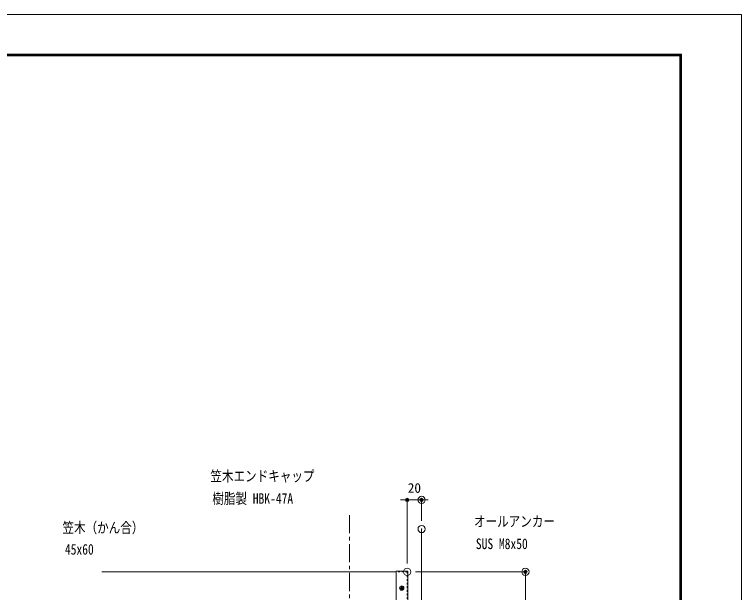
# Model space of a CAD drawing. Units: millimetres, scale not verified. Extents: x -3659 to 3659, y -1188 to 1188.
# Drawn here: x 2653 to 3659, y 389 to 1188 of the extents above; entities that cross this region are included whole.
import ezdxf
from ezdxf.enums import TextEntityAlignment as Align

# ---------------------------------------------------------------- set-up
doc = ezdxf.new("R2010")
doc.units = ezdxf.units.MM
doc.header["$LTSCALE"] = 20
doc.header["$PDMODE"] = 32
doc.header["$PDSIZE"] = 10
doc.linetypes.add('USER1', pattern=[2, 1.25, -0.25, 0.25, -0.25])
doc.linetypes.add('USER5', pattern=[0.25, 0.125, -0.125])
for name, color, linetype, lineweight in [('0-0_0', 7, 'Continuous', 18), ('0-1_DEFPOINTS', 7, 'Continuous', 18), ('0-4_WAKU', 7, 'Continuous', 18), ('0-5_6ﾊｯﾁﾝｸﾞ', 4, 'Continuous', 18), ('0-7_2躯体線', 4, 'Continuous', 18), ('0-8_3中心線', 2, 'USER1', 18), ('0-A_1手摺寸法', 7, 'Continuous', 18)]:
    doc.layers.add(name, color=color, linetype=linetype, lineweight=lineweight)
doc.styles.add('ＭＳ ゴシック', font='')
doc.styles.get('ＭＳ ゴシック').set_extended_font_data('MS Gothic')

# ---------------------------------------------------------------- blocks, each defined once
blk = doc.blocks.new('_ORIGIN2')
at = {"layer": '0-0_0'}
blk.add_line((-0.5, 0), (-1, 0), dxfattribs=at)
for radius in [0.5, 0.25]:
    blk.add_circle((0, 0), radius, dxfattribs=at)
blk = doc.blocks.new('D88')
at = {"layer": '0-1_DEFPOINTS'}
for p in [(5335.12, 940.56), (5335.12, 900.28), (5315.12, 841.05)]:
    blk.add_point(p, dxfattribs=at)
at = {"layer": '0-A_1手摺寸法'}
for p, q in [((5310.52, 940.56), (5305.92, 940.56)), ((5315.12, 852.55), (5315.12, 940.56)), ((5315.12, 940.56), (5335.12, 940.56)), ((5335.12, 911.78), (5335.12, 940.56)), ((5339.72, 940.56), (5344.32, 940.56))]:
    blk.add_line(p, q, dxfattribs=at)
at = {"layer": '0-A_1手摺寸法', "xscale": 4.6, "yscale": 4.6}
blk.add_blockref('_ORIGIN2', (5315.12, 940.56), dxfattribs=at)
at = {"layer": '0-A_1手摺寸法', "xscale": 4.6, "yscale": 4.6, "rotation": 180}
blk.add_blockref('_ORIGIN2', (5335.12, 940.56), dxfattribs=at)
at = {"layer": '0-A_1手摺寸法', "style": 'ＭＳ ゴシック'}
blk.add_text('20', height=13.49, dxfattribs=at).set_placement((5315.92, 946.31), align=Align.BOTTOM_LEFT)
blk = doc.blocks.new('D91')
at = {"layer": '0-1_DEFPOINTS'}
for p in [(5315.12, 841.05), (5478.67, 841.05)]:
    blk.add_point(p, dxfattribs=at)
at = {"layer": '0-A_1手摺寸法'}
for p, q in [((5326.62, 841.05), (5478.67, 841.05)), ((5478.67, -254.35), (5478.67, 836.45))]:
    blk.add_line(p, q, dxfattribs=at)
at = {"layer": '0-A_1手摺寸法', "xscale": 4.6, "yscale": 4.6, "rotation": 90}
blk.add_blockref('_ORIGIN2', (5478.67, 841.05), dxfattribs=at)

msp = doc.modelspace()

# ---------------------------------------------------------------- linework, layer by layer
at = {"layer": '0-0_0'}
for p, q in [((3181.47, 417.11), (2773.97, 417.11)), ((3197.47, 418.11), (3181.47, 418.11)), ((3181.47, 418.11), (3181.47, 371.11)), ((3197.47, 418.11), (3197.47, 371.11))]:
    msp.add_line(p, q, dxfattribs=at)
at = {"layer": '0-0_0', "linetype": 'USER5'}
for q in [(3181.47, 417.11), (3196.47, 372.11)]:
    msp.add_line((3196.47, 417.11), q, dxfattribs=at)
at = {"layer": '0-1_DEFPOINTS', "color": 5}
for p, q in [((3658.91, 1188), (294.91, 1188)), ((3658.91, -1188), (3658.91, 1188))]:
    msp.add_line(p, q, dxfattribs=at)
at = {"layer": '0-4_WAKU'}
for p, q in [((3576.11, 1133.2), (373.71, 1133.2)), ((3575.51, 1132.6), (374.31, 1132.6)), ((3574.91, 1132), (374.91, 1132)), ((3574.31, 1131.4), (375.51, 1131.4)), ((3573.71, 1130.8), (376.11, 1130.8)), ((3573.71, -1126.8), (3573.71, 1130.8)), ((3574.31, -1127.4), (3574.31, 1131.4)), ((3574.91, -1128), (3574.91, 1132)), ((3575.51, -1128.6), (3575.51, 1132.6)), ((3576.11, -1129.2), (3576.11, 1133.2))]:
    msp.add_line(p, q, dxfattribs=at)
at = {"layer": '0-5_6ﾊｯﾁﾝｸﾞ'}
for p, q in [((3192.27, 394.61), (3185.67, 394.61)), ((3188.09, 394.98), (3186.56, 394.98)), ((3186.56, 394.23), (3186.56, 394.98)), ((3188.09, 394.23), (3186.56, 394.23)), ((3188.59, 397.01), (3188.59, 395.48)), ((3188.59, 397.01), (3189.34, 397.01)), ((3188.59, 392.2), (3188.59, 393.73)), ((3188.59, 392.2), (3189.34, 392.2)), ((3188.97, 391.31), (3188.97, 397.91)), ((3189.34, 397.01), (3189.34, 395.48)), ((3189.34, 392.2), (3189.34, 393.73)), ((3189.84, 394.98), (3191.37, 394.98)), ((3189.84, 394.23), (3191.37, 394.23)), ((3191.37, 394.23), (3191.37, 394.98))]:
    msp.add_line(p, q, dxfattribs=at)
msp.add_circle((3188.97, 394.61), 3, dxfattribs=at)
for centre, start, end in [((3188.09, 395.48), 270, 0), ((3188.09, 393.73), 0, 90), ((3189.84, 395.48), 180, 270), ((3189.84, 393.73), 90, 180)]:
    msp.add_arc(centre, 0.5, start, end, dxfattribs=at)
at = {"layer": '0-7_2躯体線'}
msp.add_line((3216.47, 476.34), (3216.47, -791.43), dxfattribs=at)
at = {"layer": '0-8_3中心線'}
msp.add_line((3116.47, 495.61), (3116.47, -792.62), dxfattribs=at)

# ---------------------------------------------------------------- block references
at = {"layer": '0-A_1手摺寸法'}
for name in ['D88', 'D91']:
    msp.add_blockref(name, (-2118.65, -423.94), dxfattribs=at)

# ---------------------------------------------------------------- texts
at = {"layer": '0-0_0', "style": 'ＭＳ ゴシック', "width": 0.8}
for s, p in [('笠木エンドキャップ', (2924.3, 537.87)), ('樹脂製 HBK-47A', (2926.9, 506.89)), ('オールアンカー', (3288.89, 475.2)), ('笠木（かん合）', (2719.63, 466.52)), ('SUS M8x50', (3291.49, 444.21)), ('45x60', (2723.01, 436.59))]:
    msp.add_text(s, height=14.66, dxfattribs=at).set_placement(p, align=Align.BOTTOM_LEFT)

doc.saveas('drawing.dxf')
